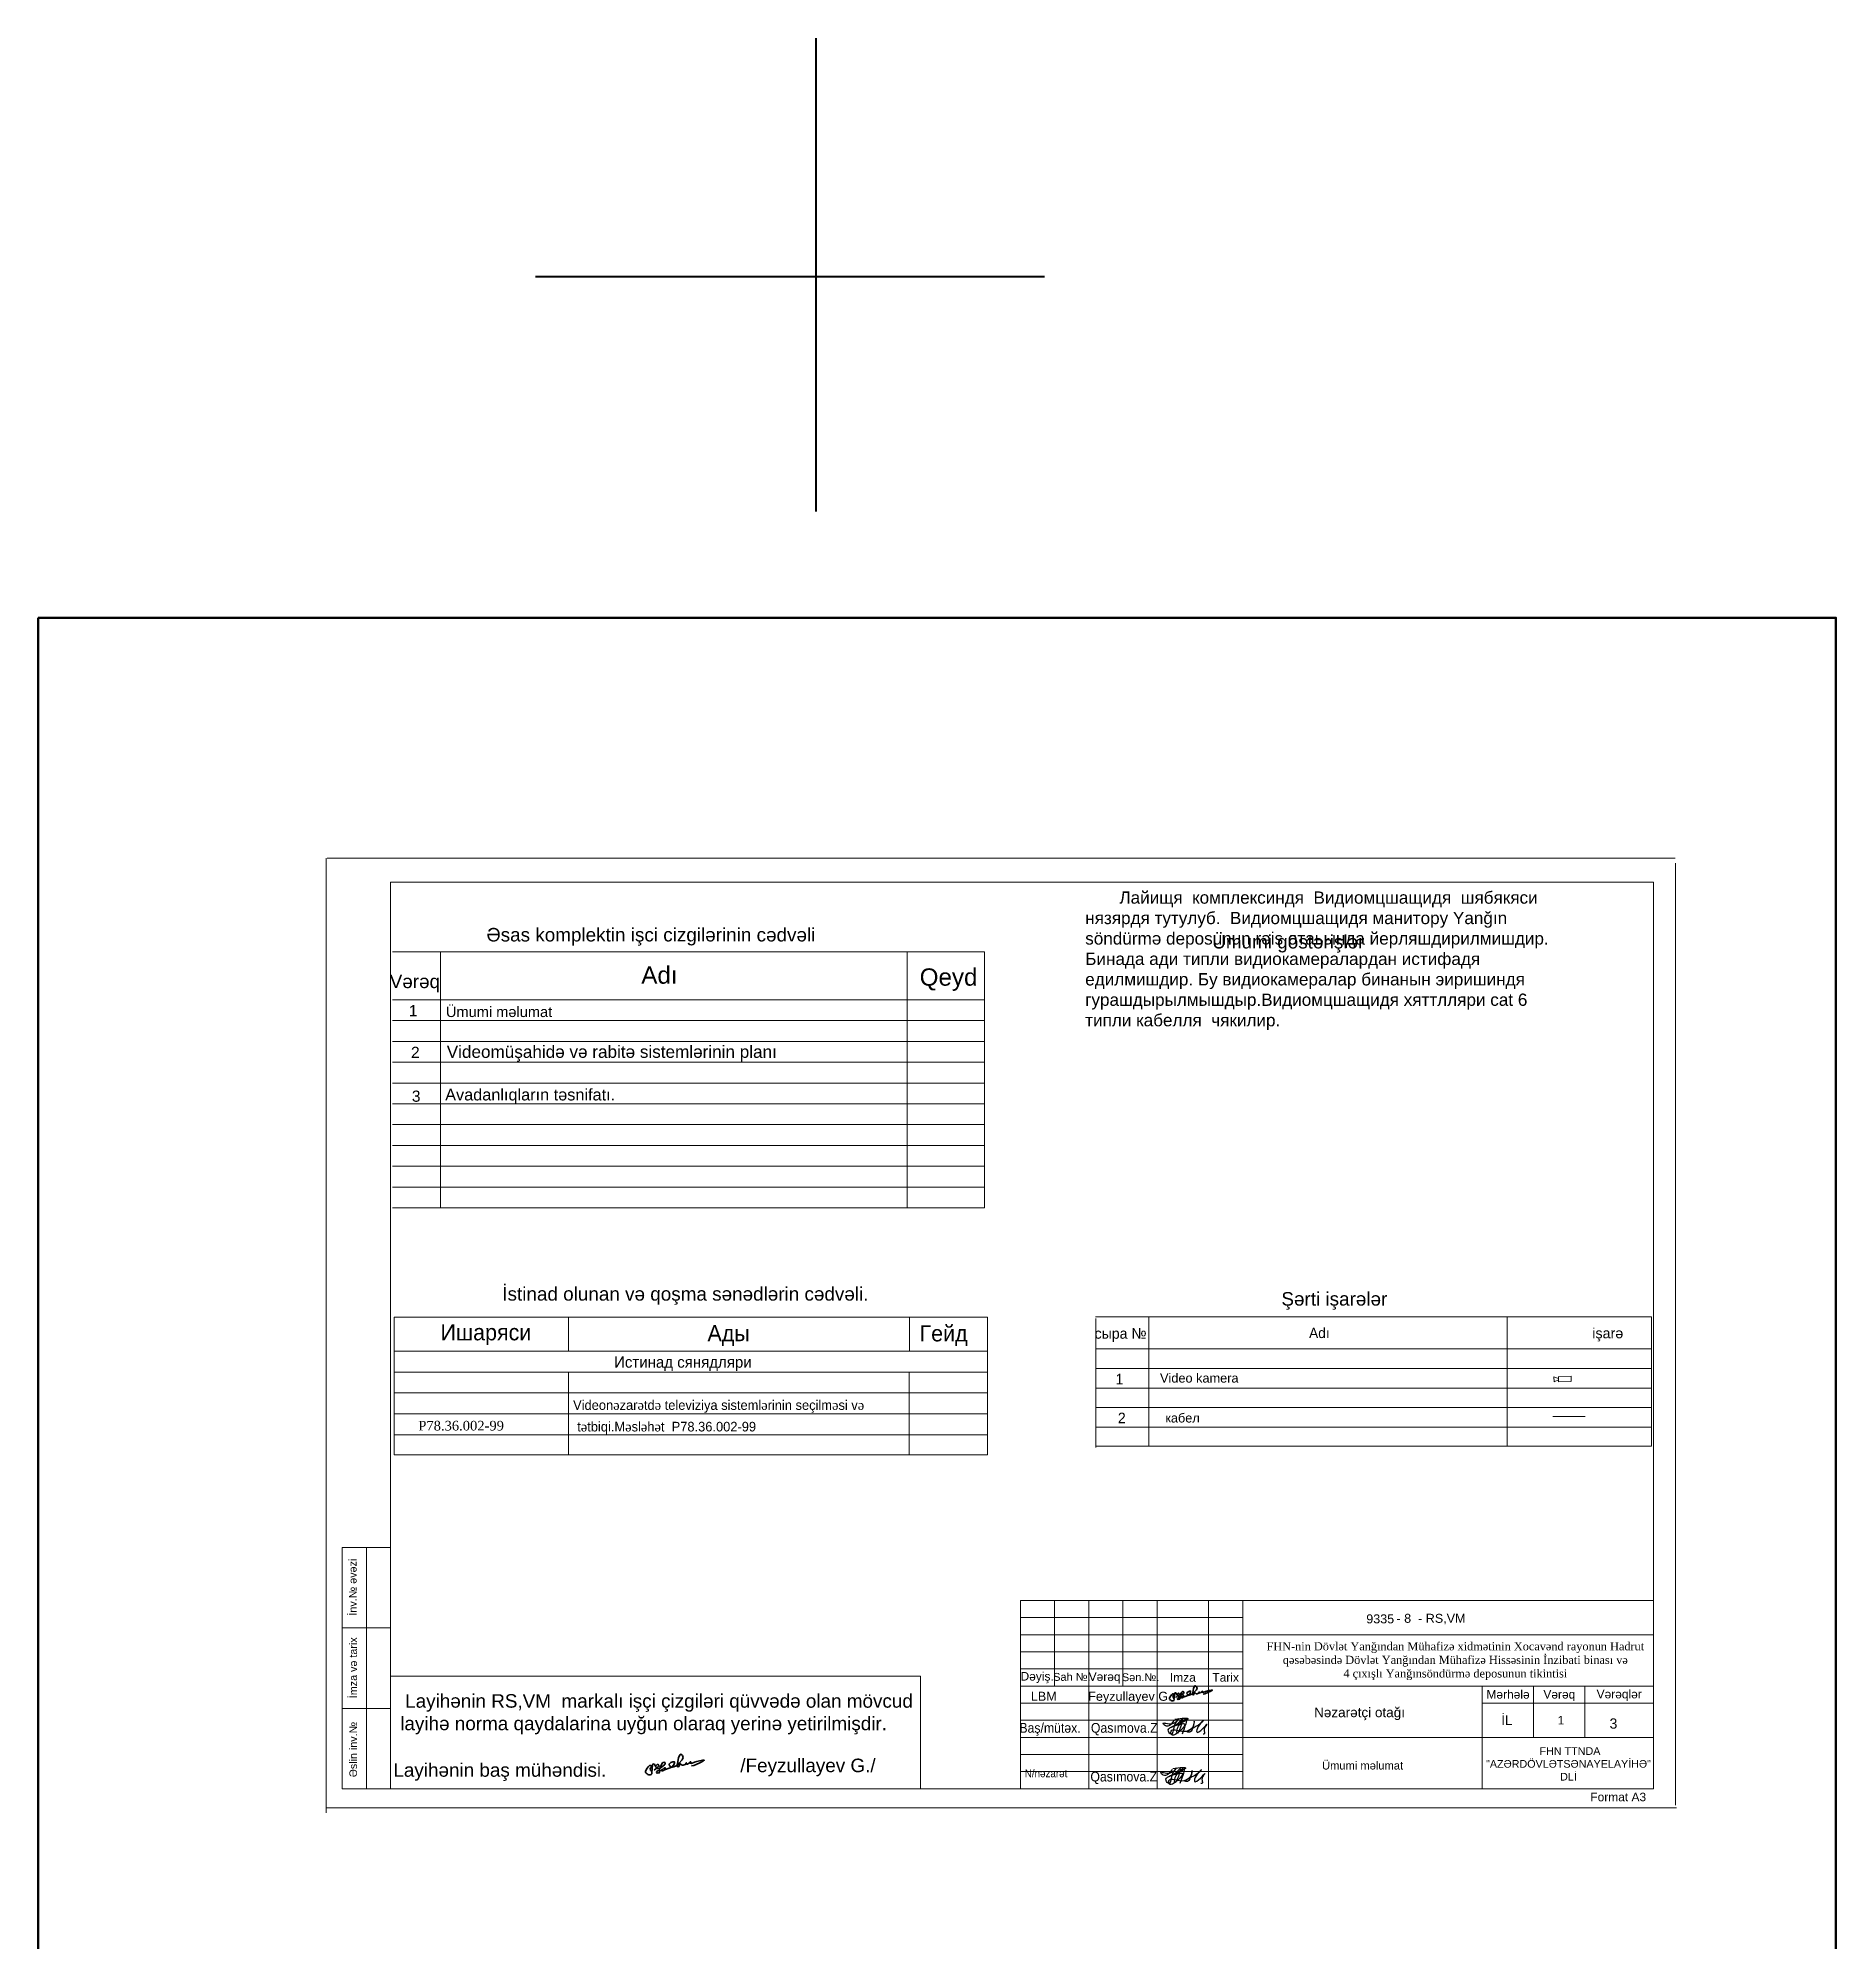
# Model space of a CAD drawing. Header units: millimetres. Extents: x 120281 to 1416367021, y -641565767 to 918373.
# Drawn here: x 990117 to 1007507, y 370968 to 389378 of the extents above; entities that cross this region are included whole.
import ezdxf

# ---------------------------------------------------------------- set-up
doc = ezdxf.new("R2010")
doc.units = ezdxf.units.MM
for name, color, linetype, lineweight in [('0_Ном._пера__21', 7, 'Continuous', 35), ('cədvəl xətti-15', 7, 'Continuous', 15), ('cədvəl xətti-35', 7, 'Continuous', 35), ('E-CCTV', 72, 'Continuous', 30), ('Künc ştampının yazısı', 7, 'Continuous', 13), ('Layer2', 7, 'Continuous', 13), ('TEKST', 7, 'Continuous', 0), ('Yazı', 7, 'Continuous', 15), ('аракясмя', 130, 'Continuous', 20), ('Йїейбїбйещ_Pen_No__255', 7, 'Continuous', 13), ('окна', 150, 'Continuous', 15), ('перегородка', 130, 'Continuous', 20), ('перегородка_Ном._пера__1', 7, 'Continuous', 15)]:
    doc.layers.add(name, color=color, linetype=linetype, lineweight=lineweight)
doc.layers.add('шлейфы', color=85, linetype='Continuous')
doc.styles.add('ARIAL', font='arial.ttf')
doc.styles.add('ARİAL', font='arial.ttf')
doc.styles.add('AZ  LAT', font='timlat.ttf')
doc.styles.add('eeee', font='az97l01.TTF')
doc.styles.get("Standard").update_dxf_attribs({"font": 'arial.ttf'})
doc.styles.add('style100', font='arial.ttf', dxfattribs={"height": 200})
doc.styles.add('style4', font='times.ttf', dxfattribs={"width": 0.8, "height": 1000})
doc.styles.add('Times New  Roman', font='times.ttf')
doc.styles.add('СГЕНЕРИР_СТИЛЬ_3', font='arialbd_0.ttf')

msp = doc.modelspace()

# ---------------------------------------------------------------- linework, layer by layer
at = {"color": 0, "lineweight": 15, "ltscale": 2}
for p, q in [((993545.89594, 380542.36089), (999270.51974, 380542.36089)), ((994010.05462, 380542.36089), (994010.05462, 378066.84789)), ((998523.70945, 380542.36089), (998523.70945, 378066.84789)), ((999270.51974, 380542.36089), (999270.51974, 378066.84789)), ((993545.89594, 380078.2022), (999270.51974, 380078.2022)), ((993545.89594, 379877.06677), (999270.51974, 379877.06677)), ((993545.89594, 379675.93134), (999270.51974, 379675.93134)), ((993545.89594, 379474.79591), (999270.51974, 379474.79591)), ((993545.89594, 379273.66048), (999270.51974, 379273.66048)), ((993545.89594, 379072.52505), (999270.51974, 379072.52505)), ((993545.89594, 378871.38962), (999270.51974, 378871.38962)), ((993545.89594, 378670.25419), (999270.51974, 378670.25419)), ((993545.89594, 378469.11876), (999270.51974, 378469.11876)), ((993545.89594, 378267.98332), (999270.51974, 378267.98332)), ((993545.89594, 378066.84789), (999270.51974, 378066.84789)), ((998652.88416, 373537.87419), (993525.34745, 373537.87419)), ((998652.88416, 372449.89054), (998652.88416, 373537.87419)), ((998652.88416, 373537.87419), (998652.88416, 373537.87419))]:
    msp.add_line(p, q, dxfattribs=at)
at = {"color": 0, "lineweight": 0, "ltscale": 2}
for p, q in [((993560.92557, 377010.37187), (993560.92557, 375677.60281)), ((999300.2234, 377010.37187), (999300.2234, 375677.60281)), ((1000347.24199, 376998.13487), (1000347.24199, 375748.96803)), ((1005723.58892, 377011.54795), (1005723.58892, 375762.3811))]:
    msp.add_line(p, q, dxfattribs=at)
at = {"lineweight": 0}
msp.add_line((1004770.35206, 376050.30733), (1005081.55665, 376050.30733), dxfattribs=at)
at = {"color": 5, "lineweight": 53}
msp.add_lwpolyline([(990116.51189, 383773.53803), (1007507.25494, 383773.53803), (1007507.25494, 347530.29091), (990116.51189, 347530.29091)], close=True, dxfattribs=at)
at = {"color": 5, "lineweight": 30}
for points, knots in [([(1001108.27874, 373112.9322), (1001080.48446, 373076.34913), (1001044.35885, 373028.80027), (1000972.80309, 373105.82923), (1001097.01133, 373046.85399), (1001179.9458, 373165.65515), (1001090.09963, 373062.16489), (1001094.92067, 372948.36323), (1001013.89699, 373041.47709), (1001133.24909, 373049.90508), (1001220.33329, 373183.2363), (1001132.56157, 372935.00485), (1001131.71704, 373060.19111), (1001261.45208, 373183.74576), (1001209.70916, 373048.83152), (1001182.77405, 372978.60103)], [0, 0, 0, 0, 102.820478127, 133.6409112162, 224.4887633931, 303.3468074133, 388.9958978883, 474.6329830159, 513.2418039797, 639.7581257573, 693.6939582357, 837.9897454195, 863.4037523913, 999.2582241593, 1146.7624025389, 1146.7624025389, 1146.7624025389, 1146.7624025389]), ([(1001113.72948, 373123.82382), (1001180.4349, 373131.27523), (1001333.98761, 373148.42802), (1000979.45071, 373005.99377), (1001253.55329, 373113.43844), (1001164.5856, 373000.39865), (1001073.95685, 372945.06583), (1001074.64284, 373042.43049), (1001202.96608, 372975.94975), (1001302.85306, 373033.92108), (1001299.81945, 373141.06387), (1001295.42598, 372990.01686), (1001196.37043, 373000.64006), (1001329.64757, 373047.23048), (1001428.37138, 373145.97806), (1001323.93881, 373055.09671), (1001321.3994, 372953.98176), (1001469.2966, 373129.38414), (1001394.10173, 373037.11898), (1001396.01302, 373007.75367), (1001405.71908, 372975.98197), (1001390.44254, 372978.03951), (1001386.2734, 372978.60103)], [0, 0, 0, 0, 123.5533014588, 284.4138432699, 399.8964316813, 482.489999344, 571.5852385232, 600.6297441196, 702.3794170199, 847.9794134878, 862.5016662077, 974.7864871995, 992.9560598853, 1112.8937096025, 1183.8214499962, 1298.2350816059, 1318.203275743, 1443.8988548621, 1496.8360273655, 1518.6194069561, 1547.6639132714, 1558.5657295209, 1558.5657295209, 1558.5657295209, 1558.5657295209]), ([(1001086.47512, 372635.512), (1001058.68084, 372598.92893), (1001022.55523, 372551.38007), (1000950.99947, 372628.40903), (1001075.20771, 372569.43379), (1001158.14218, 372688.23495), (1001068.29601, 372584.74469), (1001073.11705, 372470.94304), (1000992.09337, 372564.05689), (1001111.44547, 372572.48488), (1001198.52967, 372705.8161), (1001110.75796, 372457.58465), (1001109.91342, 372582.77091), (1001239.64846, 372706.32556), (1001187.90554, 372571.41132), (1001160.97043, 372501.18084)], [0, 0, 0, 0, 102.8204781269, 133.6409112163, 224.4887633933, 303.3468074136, 388.9958978887, 474.6329830162, 513.2418039802, 639.7581257578, 693.6939582362, 837.98974542, 863.4037523918, 999.2582241597, 1146.7624025393, 1146.7624025393, 1146.7624025393, 1146.7624025393]), ([(1001091.92586, 372646.40362), (1001158.63128, 372653.85503), (1001312.18399, 372671.00782), (1000957.64709, 372528.57358), (1001231.74967, 372636.01825), (1001142.78198, 372522.97845), (1001052.15323, 372467.64563), (1001052.83922, 372565.01029), (1001181.16246, 372498.52955), (1001281.04944, 372556.50088), (1001278.01583, 372663.64367), (1001273.62236, 372512.59666), (1001174.56681, 372523.21986), (1001307.84395, 372569.81028), (1001406.56776, 372668.55786), (1001302.13519, 372577.67651), (1001299.59578, 372476.56156), (1001447.49298, 372651.96394), (1001372.29811, 372559.69879), (1001374.2094, 372530.33347), (1001383.91546, 372498.56177), (1001368.63893, 372500.61931), (1001364.46978, 372501.18084)], [0, 0, 0, 0, 123.5533014591, 284.4138432702, 399.8964316814, 482.4899993441, 571.5852385233, 600.6297441199, 702.3794170204, 847.979413488, 862.5016662079, 974.7864871997, 992.9560598856, 1112.8937096028, 1183.8214499967, 1298.2350816063, 1318.2032757435, 1443.8988548628, 1496.8360273663, 1518.6194069569, 1547.6639132722, 1558.5657295216, 1558.5657295216, 1558.5657295216, 1558.5657295216])]:
    msp.add_open_spline(points, degree=3, knots=knots, dxfattribs=at)
at = {"layer": '0_Ном._пера__21', "color": 5, "linetype": 'Continuous', "flags": 128}
for points in [[(1001094.43188, 373343.05265, -0.3006337272), (1001101.68469, 373354.44259, 0.2802498133), (1001101.34762, 373363.82558, 0.2687793642), (1001090.16943, 373365.85668, 0.1221920669), (1001059.95328, 373324.88775), (1001060.60332, 373317.74177, 0.0999903221), (1001084.36478, 373300.92389, 0.2003981025), (1001101.71919, 373302.31295, 0.312913754), (1001102.24601, 373326.55235, -0.2937938278)], [(996038.25886, 372642.13988, -0.3006337272), (996048.19317, 372657.74089, 0.2802498133), (996047.73148, 372670.59294, 0.2687793642), (996032.42051, 372673.37497, 0.1221920669), (995991.03289, 372617.25908), (995991.92327, 372607.4711, 0.0999903221), (996024.46978, 372584.43533, 0.2003981025), (996048.24043, 372586.33796, 0.312913754), (996048.96202, 372619.53911, -0.2937938278)]]:
    msp.add_lwpolyline(points, format="xyb", close=True, dxfattribs=at)
for points in [[(1001103.47901, 373324.43407, 0.2027102337), (1001108.98411, 373342.52037, -0.0832167747), (1001111.40255, 373372.91415, -0.5409747277), (1001124.09336, 373375.09723), (1001128.31527, 373364.76693)], [(1001130.46274, 373362.0634), (1001140.21957, 373370.56395, -1.0345011644), (1001152.97271, 373360.32443), (1001122.67038, 373333.09167)], [(1001128.31527, 373364.76693), (1001143.91745, 373345.12481), (1001157.02388, 373342.1022), (1001195.24945, 373370.89757, 1.2496403785), (1001180.63337, 373384.59711, 0.0792582279), (1001159.71237, 373340.5909), (1001159.71237, 373321.78353), (1001157.696, 373314.73078), (1001142.0691, 373312.04401), (1001138.2044, 373319.93638), (1001144.42154, 373327.99668), (1001169.45817, 373330.17968), (1001175.1358, 373331.63734), (1001180.54127, 373340.06972), (1001178.59138, 373341.31967), (1001174.84904, 373335.48173), (1001177.90445, 373327.94817), (1001182.5848, 373327.94817), (1001198.35889, 373339.27867), (1001200.3619, 373347.28556), (1001197.4101, 373351.39436), (1001191.97753, 373347.49154), (1001190.76852, 373340.54291), (1001193.96364, 373336.12157), (1001203.10287, 373338.33224), (1001246.47402, 373355.48337), (1001260.63584, 373371.48941), (1001265.52504, 373385.30514), (1001264.47829, 373393.59643), (1001253.43275, 373393.59643), (1001240.403, 373387.44929), (1001227.62153, 373376.87638), (1001230.37165, 373364.61447), (1001240.1029, 373358.06068), (1001251.92783, 373355.03646), (1001261.40062, 373357.74122), (1001277.48607, 373364.87464), (1001297.10828, 373380.76516), (1001320.6211, 373406.12236), (1001326.87991, 373423.02717), (1001323.15845, 373436.21292), (1001309.96421, 373445.51056), (1001302.52129, 373441.45341), (1001293.04851, 373420.49145), (1001287.12802, 373381.44135), (1001284.59446, 373364.73066), (1001288.14296, 373358.28177), (1001293.38682, 373358.28177), (1001300.49141, 373369.43894), (1001306.69794, 373379.18579), (1001311.99409, 373372.65085), (1001318.59121, 373368.2556), (1001327.55654, 373368.2556), (1001340.18712, 373374.73003), (1001349.2989, 373381.29477), (1001348.0275, 373385.74184), (1001345.37872, 373382.14183), (1001349.93461, 373376.63593), (1001357.88094, 373375.36533), (1001364.8737, 373379.60064), (1001379.91876, 373388.4948), (1001379.91876, 373392.41246), (1001376.10451, 373392.41246), (1001369.95936, 373386.05949), (1001386.48772, 373381.50653), (1001407.97019, 373389.18108), (1001422.51416, 373393.82594), (1001441.01131, 373398.39413), (1001463.88716, 373404.04372), (1001475.56057, 373404.04372), (1001469.07593, 373399.56273), (1001459.57996, 373393.00087), (1001438.9915, 373384.05215), (1001401.25641, 373367.13476), (1001386.80587, 373363.22714)], [(1001184.86281, 373361.75776), (1001182.76587, 373359.25625, -0.4342938136), (1001180.30278, 373359.25625, -0.1602621191), (1001180.44117, 373361.70247), (1001181.23783, 373362.89602), (1001182.65494, 373363.13365), (1001183.90485, 373362.96376)], [(996050.65089, 372616.63767, 0.2027102337), (996058.19132, 372641.4108, -0.0832167747), (996061.50391, 372683.04172, -0.5409747277), (996078.88674, 372686.03192), (996084.66956, 372671.88233)], [(996087.611, 372668.17925), (996100.97511, 372679.82261, -1.0345011644), (996118.44332, 372665.79736), (996076.93766, 372628.49615)], [(996084.66956, 372671.88233), (996106.04015, 372644.97816), (996123.99228, 372640.83803), (996176.35054, 372680.27958, 1.2496403785), (996156.33063, 372699.04409, 0.0792582279), (996127.67476, 372638.76797), (996127.67476, 372613.00718), (996124.91289, 372603.34689), (996103.50844, 372599.66677), (996098.21489, 372610.4771), (996106.73063, 372621.51744), (996141.02376, 372624.50753), (996148.80051, 372626.50412), (996156.20449, 372638.0541), (996153.53368, 372639.76619), (996148.40772, 372631.76984), (996152.59278, 372621.45099), (996159.00353, 372621.45099), (996180.60961, 372636.97058), (996183.35317, 372647.93778), (996179.31002, 372653.56567), (996171.86894, 372648.2199), (996170.21294, 372638.70225), (996174.58935, 372632.64624), (996187.10752, 372635.67425), (996246.51378, 372659.16647), (996265.91149, 372681.09023), (996272.60831, 372700.01389), (996271.17457, 372711.37063), (996256.04529, 372711.37063), (996238.19819, 372702.95078), (996220.69118, 372688.46887), (996224.45807, 372671.67349), (996237.78713, 372662.69666), (996253.98397, 372658.55432), (996266.95901, 372662.25909), (996288.99155, 372672.02986), (996315.86846, 372693.79539), (996348.0744, 372728.52762), (996356.6472, 372751.68244), (996351.54985, 372769.7432), (996333.47746, 372782.47836), (996323.28276, 372776.92121), (996310.30771, 372748.20923), (996302.1983, 372694.72159), (996298.72805, 372671.83265), (996303.58849, 372662.99948), (996310.77111, 372662.99948), (996320.50238, 372678.28166), (996329.00358, 372691.6321), (996336.25783, 372682.68108), (996345.29403, 372676.66083), (996357.57399, 372676.66083), (996374.87433, 372685.52897), (996387.35491, 372694.52081), (996385.61344, 372700.61205), (996381.98537, 372695.68105), (996388.22565, 372688.13951), (996399.10988, 372686.39915), (996408.688, 372692.20034), (996429.29549, 372704.38283), (996429.29549, 372709.74892), (996424.07105, 372709.74892), (996415.65392, 372701.04714), (996438.29312, 372694.81087), (996467.71805, 372705.32284), (996487.6392, 372711.68499), (996512.97508, 372717.94212), (996544.30855, 372725.68047), (996560.29783, 372725.68047), (996551.41571, 372719.54278), (996538.4089, 372710.55487), (996510.2085, 372698.29764), (996458.52207, 372675.12559), (996438.7289, 372669.77325)], [(996162.12377, 372667.76061), (996159.25155, 372664.33424, -0.4342938136), (996155.87781, 372664.33424, -0.1602621191), (996156.06738, 372667.68488), (996157.15856, 372669.31971), (996159.09961, 372669.64519), (996160.81164, 372669.4125)]]:
    msp.add_lwpolyline(points, format="xyb", dxfattribs=at)
at = {"layer": 'cədvəl xətti-15', "lineweight": 15}
for p, q in [((999617.98499, 374104.99006), (1001769.61072, 374104.99006)), ((999617.98499, 373939.48012), (1001769.61072, 373939.48012)), ((999617.98499, 373773.97019), (1001769.61072, 373773.97019)), ((999617.98499, 373277.44038), (1001769.61072, 373277.44038)), ((999617.98499, 373111.93045), (1001769.61072, 373111.93045)), ((999617.98499, 372946.42051), (1001769.61072, 372946.42051)), ((999617.98499, 372780.91058), (1001769.61072, 372780.91058)), ((999617.98499, 372615.40064), (1001769.61072, 372615.40064))]:
    msp.add_line(p, q, dxfattribs=at)
at = {"layer": 'cədvəl xətti-35', "lineweight": 15}
for p, q in [((999949.00143, 374270.49999), (999949.00143, 373442.95032)), ((1000280.0213, 374270.49999), (1000280.0213, 372449.89071)), ((1000611.04117, 374270.49999), (1000611.04117, 373442.95032)), ((1000942.06104, 374270.49999), (1000942.06104, 372449.89071)), ((1001438.59085, 374270.49999), (1001438.59085, 372449.89071)), ((1001769.61072, 372449.89071), (1001769.61072, 374270.49999)), ((1001769.61072, 374270.49999), (1001769.61072, 372449.89071)), ((999617.98499, 373608.46025), (1001769.61072, 373608.46025)), ((999617.98499, 373442.95032), (1001769.61072, 373442.95032)), ((1004086.7498, 372449.89071), (1004086.7498, 373442.95032)), ((1004583.27932, 372946.41944), (1004583.27943, 373442.95032)), ((1005079.80924, 372946.41944), (1005079.80935, 373442.95032))]:
    msp.add_line(p, q, dxfattribs=at)
for points in [[(999617.98499, 374270.49999), (1005741.84915, 374270.49999), (1005741.84915, 372449.89071), (999617.98499, 372449.89071)], [(1005741.84915, 373939.48012), (1001769.61072, 373939.48012), (1001769.61072, 373442.95032), (1005741.84915, 373442.95032)], [(1005741.84915, 373277.44038), (1004086.7498, 373277.44038), (1004086.7498, 373442.95032), (1005741.84915, 373442.95032)]]:
    msp.add_lwpolyline(points, close=True, dxfattribs=at)
msp.add_lwpolyline([(1001769.61072, 372946.42051), (1005741.84934, 372946.419)], dxfattribs=at)
at = {"layer": 'E-CCTV', "color": 0, "lineweight": 0}
for p, q in [((1004781.28739, 376383.23349), (1004779.54762, 376432.76918)), ((1004779.54762, 376432.76918), (1004822.28127, 376416.31441)), ((1004781.28739, 376383.23349), (1004822.76134, 376402.64576)), ((1004945.49066, 376438.59736), (1004821.65142, 376434.24793)), ((1004823.15485, 376433.9667), (1004824.89462, 376384.431)), ((1004823.39119, 376384.71224), (1004947.23043, 376389.06167)), ((1004947.14393, 376389.66916), (1004945.4263, 376438.68357))]:
    msp.add_line(p, q, dxfattribs=at)
at = {"layer": 'Layer2', "color": 1, "lineweight": 40}
for p, q in [((997638.92011, 389377.96198), (997638.92011, 384799.88954)), ((994927.54831, 387073.36165), (999851.62293, 387073.36165))]:
    msp.add_line(p, q, dxfattribs=at)
at = {"layer": 'аракясмя', "color": 0, "lineweight": 15}
for p, q in [((992911.8049, 381447.15015), (1005950.96819, 381447.15015)), ((1005955.83444, 381400.57654), (1005955.83444, 372289.2489)), ((993525.34745, 372449.89054), (993525.34745, 381215.93026)), ((993525.34745, 381215.93026), (1005741.84961, 381215.93026)), ((1005741.84961, 381215.93026), (1005741.84961, 372449.89054)), ((1005741.84915, 372449.89071), (993525.34699, 372449.89071)), ((1005966.36064, 372264.5851), (992900.0321, 372264.5851))]:
    msp.add_line(p, q, dxfattribs=at)
at = {"layer": 'окна', "color": 0, "lineweight": 15}
msp.add_line((992903.6425, 372216.75119), (992903.6425, 381449.06962), dxfattribs=at)
at = {"layer": 'окна', "color": 0, "lineweight": 0, "ltscale": 2}
for p, q in [((993560.92557, 377010.37187), (999300.2234, 377010.37187)), ((995246.03212, 377010.37187), (995246.03212, 376679.99038)), ((998546.30861, 377010.37187), (998546.30861, 376679.99038)), ((1000344.30697, 377011.54795), (1005723.58892, 377011.54795)), ((1000862.20816, 377011.54795), (1000862.20816, 376701.8907)), ((1004328.6169, 377011.54795), (1004328.6169, 376701.8907)), ((993560.92557, 376679.99038), (999300.2234, 376679.99038)), ((1000344.30697, 376701.8907), (1005723.58892, 376701.8907)), ((1000862.20816, 376737.40342), (1000862.20816, 375762.3811)), ((1004328.6169, 376737.40342), (1004328.6169, 375762.3811)), ((993560.92557, 376478.33938), (999300.2234, 376478.33938)), ((995246.03212, 376478.33938), (995246.03212, 375677.60281)), ((998543.93137, 376478.33938), (998543.93137, 375677.60281)), ((1000344.30697, 376512.8889), (1005723.58892, 376512.8889)), ((1000344.30697, 376323.8871), (1005723.58892, 376323.8871)), ((993560.92557, 376276.68837), (999300.2234, 376276.68837)), ((1000344.30697, 376134.88531), (1005723.58892, 376134.88531)), ((993560.92557, 376075.03737), (999300.2234, 376075.03737)), ((1000344.30697, 375945.88351), (1005723.58892, 375945.88351)), ((993560.92557, 375873.38637), (999300.2234, 375873.38637)), ((1000344.30697, 375762.3811), (1005723.58892, 375762.3811)), ((993560.92557, 375677.60281), (999300.2234, 375677.60281))]:
    msp.add_line(p, q, dxfattribs=at)
at = {"layer": 'окна', "color": 0, "lineweight": 15, "ltscale": 2}
for p, q in [((993059.06874, 372449.89054), (993059.06874, 374781.28408)), ((993059.06874, 374781.28408), (993525.34745, 374781.28408)), ((993292.20809, 374781.28408), (993292.20809, 372449.89054)), ((993059.06874, 374004.1529), (993525.34745, 374004.1529)), ((998652.88416, 373537.87419), (998652.88416, 372449.89054)), ((993059.06874, 373227.02172), (993525.34745, 373227.02172)), ((993525.34745, 372449.89054), (993059.06874, 372449.89054))]:
    msp.add_line(p, q, dxfattribs=at)

# ---------------------------------------------------------------- texts
at = {"color": 0, "lineweight": 15, "ltscale": 2, "style": 'ARİAL'}
for s, height, p in [('                        Adı', 167.2901613, (994393.56837, 380234.11284)), ('Qeyd', 167.290161, (998644.50296, 380214.84435)), ('Vərəq', 130.486326, (993518.22316, 380191.30941)), (' 1', 108.303694, (993661.4889, 379919.04977)), ('Ümumi məlumat', 101.1144861, (994061.66284, 379911.70353)), ('2', 108.30369, (993723.58787, 379515.70923)), ('3', 108.30369, (993731.86958, 379092.09548)), ('Ümumi məlumat', 77.1335911, (1002536.28118, 372635.64561))]:
    msp.add_text(s, height=height, dxfattribs=at).set_placement(p)
at = {"color": 0, "lineweight": 15, "style": 'ARİAL'}
msp.add_text('Avadanlıqların təsnifatı.', height=112.6244402, dxfattribs=at).set_placement((994054.58306, 379105.2405))
at = {"color": 0, "lineweight": 0, "style": 'eeee'}
msp.add_text('Истинад сянядляри', height=108.5813102, dxfattribs=at).set_placement((995688.34338, 376520.95657))
at = {"color": 0, "lineweight": 53, "style": 'ARIAL'}
msp.add_text('Nəzarətçi otağı', height=93.6084751, dxfattribs=at).set_placement((1002459.32133, 373141.45502))
at = {"color": 7, "lineweight": 15, "attachment_point": 5, "style": 'ARİAL'}
for s, insert, char_height, width in [('{\\H0.87521x;Ə\\fArial|b0|i0|c238|p34;sa\\fArial|b0|i0|c204|p34;s komplektin \\fArial|b0|i0|c238|p34;işci cizgilərinin cədvəli} ', (996044.62059, 380687.68455), 149.33352321, 5886.4019316), ('\\pxt8;{\\fArial|b0|i0|c238|p34;Ümumi} göstərişlər', (1002209.68311, 380619.97944), 130.6982139, 9604.081729), ('Şərti işarələr', (1002655.50558, 377166.43824), 130.6982139, 4452.1384675)]:
    msp.add_mtext(s, dxfattribs=dict(at, insert=insert, char_height=char_height, width=width))
at = {"color": 7, "insert": (993776.3086, 379558.02375), "char_height": 456.4616339, "width": 24309.4827275, "attachment_point": 5, "style": 'ARIAL'}
msp.add_mtext('\\A1;                   {\\H0.25963x;        \\fArial|b0|i0|c238|p34; Videomüşahidə və rabitə sistemlərinin planı\\fArial|b0|i0|c204|p34; }', dxfattribs=at)
at = {"color": 7, "lineweight": 0, "attachment_point": 5}
for s, insert, char_height, width, style in [('{\\fAz Tms 97 Lat|b0|i0|c204|p18;сыра №}', (1000587.78601, 376836.83357), 102.2537336, 4090.1493421, 'AZ  LAT'), ('{\\fArial|b0|i0|c238|p34; işarə}', (1005280.84194, 376839.61727), 98.9594027, 3424.6036593, 'ARİAL'), ('{\\fAz Tms 97 Lat|b0|i0|c204|p18;1}', (1000576.81857, 376410.73012), 102.2537336, 4090.1493421, 'AZ  LAT'), ('{\\fAz Tms 97 Lat|b0|i0|c204|p18;2}', (1000599.37979, 376034.94801), 102.2537336, 4090.1493421, 'AZ  LAT')]:
    msp.add_mtext(s, dxfattribs=dict(at, insert=insert, char_height=char_height, width=width, style=style))
at = {"lineweight": 0, "char_height": 93.06969447, "width": 3272.9509221, "attachment_point": 1, "style": 'eeee'}
for s, insert in [('Videon{\\fTimes New Roman|b0|i0|c238|p18;ə}zar{\\fTimes New Roman|b0|i0|c238|p18;ə}td{\\fTimes New Roman|b0|i0|c238|p18;ə\\fAz Tms 97 Lat|b0|i0|c238|p18; }televiziya{\\fAz Tms 97 Lat|b0|i0|c238|p18; }sisteml{\\fTimes New Roman|b0|i0|c238|p18;ə}rinin{\\fAz Tms 97 Lat|b0|i0|c238|p18; }seçilm{\\fTimes New Roman|b0|i0|c238|p18;ə}si{\\fAz Tms 97 Lat|b0|i0|c238|p18; }v{\\fTimes New Roman|b0|i0|c238|p18;ə\\fAz Tms 97 Lat|b0|i0|c238|p18; }', (995291.84658, 376206.07725)), ('t{\\fTimes New Roman|b0|i0|c238|p18;ə}tbiqi.M{\\fTimes New Roman|b0|i0|c238|p18;ə}sl{\\fTimes New Roman|b0|i0|c238|p18;ə}h{\\fTimes New Roman|b0|i0|c238|p18;ə}t{\\fAz Tms 97 Lat|b0|i0|c238|p18;  }P78.36.002-99', (995331.5905, 375997.62699))]:
    msp.add_mtext(s, dxfattribs=dict(at, insert=insert))
at = {"lineweight": 0, "insert": (993794.93838, 376007.03596), "char_height": 93.0696945, "width": 1450.4789813, "attachment_point": 1}
msp.add_mtext('{\\fTimes New Roman|b0|i0|c238|p18;P78.36.002-99}', dxfattribs=at)
at = {"color": 0, "insert": (1001937.58424, 373866.58184), "char_height": 78.67843314, "width": 3775.9295561, "attachment_point": 1}
msp.add_mtext('\\pxqc;{\\fTimes New Roman|b0|i0|c0|p18;FHN\\fTimes New Roman|b0|i0|c238|p18;-nin Dövlət Yanğından Mühafizə xidmətinin \\fTimes New Roman|b0|i0|c0|p18;Xo\\fTimes New Roman|b0|i0|c238|p18;cavənd rayonun Hadrut qəsəbəsində Dövlət Yanğından Mühafizə Hissəsinin İnzibati binası və \\P4 çıxışlı \\fTimes New Roman|b0|i0|c0|p18;Y\\fTimes New Roman|b0|i0|c238|p18;anğın\\fTimes New Roman|b0|i0|c0|p18;s\\fTimes New Roman|b0|i0|c238|p18;öndürmə deposunun tikintisi}', dxfattribs=at)
at = {"lineweight": 15, "char_height": 82.754967, "attachment_point": 5, "style": 'ARİAL'}
for s, insert in [('Imza', (1001190.32594, 373525.70528)), ('Tarix', (1001604.10078, 373525.70528))]:
    msp.add_mtext(s, dxfattribs=dict(at, insert=insert))
at = {"color": 0, "lineweight": 15, "ltscale": 2, "attachment_point": 1, "style": 'ARİAL'}
for s, insert, char_height, width in [(' \\P {\\H1.06489x;Layihənin \\fArial|b0|i0|c238|p34;R\\fArial|b0|i0|c204|p34;S\\fArial|b0|i0|c238|p34;,VM\\fArial|b0|i0|c204|p34;  markalı işçi çizgiləri qüvvədə olan mövcud layihə norma qaydalarina uyğun olaraq yerinə yetirilmişdir. }', (993619.84178, 373568.69552), 122.73368271, 5019.638171), (' \\P Layihənin baş mühəndisi.', (993502.48664, 372914.17089), 130.6982139, 7231.2854684)]:
    msp.add_mtext(s, dxfattribs=dict(at, insert=insert, char_height=char_height, width=width))
at = {"layer": 'E-CCTV', "color": 0, "lineweight": 0, "style": 'style100', "text_generation_flag": 4}
for rotation, p in [(2.011490748, (1004821.64444, 376416.42286)), (332.011490689, (1004821.78658, 376416.72837)), (32.011490723, (1004821.6741, 376416.08722)), (302.01149071, (1004822.06243, 376416.92187)), (62.011490713, (1004821.86761, 376415.81137)), (92.011490703, (1004822.08675, 376416.36298)), (2.011490748, (1004822.12451, 376402.75422)), (272.011490703, (1004822.48444, 376416.25778)), (332.011490689, (1004822.26665, 376403.05972)), (242.011490713, (1004822.70358, 376416.80939)), (32.011490723, (1004822.15416, 376402.41857)), (122.01149071, (1004822.50875, 376415.69889)), (212.011490723, (1004822.89709, 376416.53354)), (152.011490689, (1004822.7846, 376415.89239)), (302.01149071, (1004822.54249, 376403.25323)), (62.011490713, (1004822.34767, 376402.14272)), (182.011490748, (1004822.92674, 376416.1979)), (92.011490703, (1004822.56681, 376402.69434)), (272.011490703, (1004822.9645, 376402.58913)), (242.011490713, (1004823.18364, 376403.14074)), (122.01149071, (1004822.98882, 376402.03024)), (212.011490723, (1004823.37715, 376402.8649)), (152.011490689, (1004823.26467, 376402.22375)), (182.011490748, (1004823.40681, 376402.52925)), (2.011490748, (1004944.98695, 376441.08937)), (332.011490689, (1004945.12909, 376441.39488)), (32.011490723, (1004945.01661, 376440.75373)), (302.01149071, (1004945.40494, 376441.58838)), (62.011490713, (1004945.21012, 376440.47788)), (92.011490703, (1004945.42926, 376441.02949)), (272.011490703, (1004945.82695, 376440.92429)), (242.011490713, (1004946.04609, 376441.4759)), (122.01149071, (1004945.85126, 376440.3654)), (212.011490723, (1004946.2396, 376441.20005)), (152.011490689, (1004946.12711, 376440.5589)), (182.011490748, (1004946.26925, 376440.86441)), (2.011490748, (1004947.81239, 376451.12679)), (332.011490689, (1004947.95453, 376451.4323)), (32.011490723, (1004947.84205, 376450.79115)), (302.01149071, (1004948.23038, 376451.6258)), (62.011490713, (1004948.03555, 376450.5153)), (92.011490703, (1004948.25469, 376451.06691)), (272.011490703, (1004948.65238, 376450.96171)), (242.011490713, (1004948.87153, 376451.51332)), (122.01149071, (1004948.6767, 376450.40282)), (212.011490723, (1004949.06503, 376451.23747)), (152.011490689, (1004948.95255, 376450.59632)), (182.011490748, (1004949.09469, 376450.90183))]:
    msp.add_text('2K', height=0.330442, rotation=rotation, dxfattribs=at).set_placement(p)
at = {"layer": 'Künc ştampının yazısı', "lineweight": 15, "attachment_point": 5, "style": 'ARİAL'}
for s, insert, char_height in [('Dəyiş.', (999780.66491, 373524.14055), 82.754967), ('Sah №.', (1000116.38422, 373530.84172), 76.13457), ('Vərəq', (1000433.32529, 373520.26598), 82.754967), ('Sən.№.', (1000781.14138, 373527.57177), 76.13457), ('Mərhələ', (1004335.55505, 373361.55488), 82.754967), ('Vərəq', (1004831.64388, 373350.43657), 82.754967), ('Vərəqlər', (1005410.70587, 373352.46556), 82.754967), ('İL ', (1004324.44499, 373112.69472), 92.685564), ('1', (1004847.57149, 373112.7222), 82.75497), ('Format A3', (1005401.45038, 372369.40836), 82.754967)]:
    msp.add_mtext(s, dxfattribs=dict(at, insert=insert, char_height=char_height))
at = {"layer": 'Künc ştampının yazısı', "color": 7, "lineweight": 15, "attachment_point": 5, "style": 'Times New  Roman'}
for s, insert, char_height in [('{\\fArial|b0|i0|c238|p34;\\W0.9;Baş/mütəx.\\fArial|b0|i0|c0|p34;   \\fArial|b0|i0|c238|p34;Q\\fArial|b0|i0|c0|p34;as\\fArial|b0|i0|c238|p34;ımova.Z}', (1000277.39474, 373023.83381), 94.26020237), ('{\\fArial|b0|i0|c238|p34;\\C256; FHN TTNDA\\P"AZ\\fArial|b0|i0|c0|p34;Ə\\fArial|b0|i0|c238|p34;RDÖVL\\fArial|b0|i0|c0|p34;Ə\\fArial|b0|i0|c238|p34;TS\\fArial|b0|i0|c0|p34;Ə\\fArial|b0|i0|c238|p34;NAYE\\fArial|b0|i0|c204|p34;L\\fArial|b0|i0|c238|p34;AYİH\\fArial|b0|i0|c0|p34;Ə\\fArial|b0|i0|c238|p34;" \\fArial|b0|i0|c204|p34;\\P\\fArial|b0|i0|c238|p34;DLİ}', (1004920.01949, 372690.20454), 74.43284897), ('{\\fArial|b0|i0|c238|p34;\\W0.9;   \\fArial|b0|i0|c204|p34;\\H0.38172x;N/n\\fArial|b0|i0|c238|p34;əzarət\\H2.6197x; \\fArial|b0|i0|c204|p34;  \\fArial|b0|i0|c238|p34;   }', (999762.63395, 372598.28536), 198.08637451), ('{\\fArial|b0|i0|c238|p34;\\W0.9;  \\fArial|b0|i0|c204|p34; \\fArial|b0|i0|c238|p34;\\H0.72059x;Q\\fArial|b0|i0|c0|p34;as\\fArial|b0|i0|c238|p34;ımova.Z}', (1000549.8689, 372554.19293), 130.81009706)]:
    msp.add_mtext(s, dxfattribs=dict(at, insert=insert, char_height=char_height))
at = {"layer": 'Künc ştampının yazısı', "insert": (996575.23548, 372570.51548), "char_height": 76.8289237, "attachment_point": 7, "style": 'ARIAL'}
msp.add_mtext('{\\fArial|b0|i0|c238|p34; \\H1.70116x;      /Feyzullayev G./}', dxfattribs=at)
at = {"layer": 'TEKST', "color": 7, "insert": (1003367.33778, 373029.64278), "char_height": 98.5259257, "width": 3975.5354424, "attachment_point": 7, "style": 'style4'}
msp.add_mtext('\\pxsm1,qc;{\\fArial|b0|i0|c238|p34;\\W1;3}', dxfattribs=at)
at = {"layer": 'Yazı', "color": 0, "lineweight": 15, "style": 'ARIAL'}
for s, p in [('İnv.№ əvəzi', (993197.61083, 374123.96523)), ('İmza və tarix', (993201.80413, 373325.13998)), ('Əslin inv.№', (993201.96104, 372560.65792))]:
    msp.add_text(s, height=74.3453252, rotation=90, dxfattribs=at).set_placement(p)
at = {"layer": 'Yazı', "color": 0, "lineweight": 25, "style": 'ARIAL'}
msp.add_text('LBM         Feyzullayev G.', height=87.2764575, dxfattribs=at).set_placement((999719.29043, 373300.14938))
at = {"layer": 'Йїейбїбйещ_Pen_No__255', "color": 7, "linetype": 'Continuous', "lineweight": 15, "insert": (996378.15212, 377129.21637), "char_height": 158.4932944, "width": 4955.3045941, "attachment_point": 8, "line_spacing_factor": 1.031546, "style": 'ARİAL'}
msp.add_mtext('\\P{\\H0.82463x;İstinad olunan və qoşma sənədlərin cədvəli.}', dxfattribs=at)
at = {"layer": 'окна', "color": 0, "lineweight": 0, "ltscale": 2, "style": 'eeee'}
for s, p in [('Ишаряси', (994009.52905, 376785.67244)), ('Ады', (996591.88331, 376777.29285)), ('     Гейд', (998355.16133, 376775.2692))]:
    msp.add_text(s, height=155.116157, dxfattribs=at).set_placement(p)
at = {"layer": 'окна', "color": 0, "lineweight": 0, "ltscale": 2, "insert": (1000245.45213, 383573.92537), "char_height": 367.08151178, "width": 4791.2357963, "attachment_point": 1, "style": 'ARİAL'}
msp.add_mtext('^I^I^I^I\\P\\P  \\P^I^I   {\\L\\P}  {\\H0.32284x; \\fArial Az Lat|b0|i0|c204|p34;Лайищя  комплексиндя  Видиомцшащидя  шябякяси нязярдя тутулуб\\fArial Az Lat|b0|i0|c0|p34;.  \\fArial Az Lat|b0|i0|c204|p34;Видиомцшащидя манитору \\fArial Az Lat|b0|i0|c238|p34;Yanğın söndürm\\fArial|b0|i0|c238|p34;ə deposunun rəis \\fArial Az Lat|b0|i0|c204|p34;отаьында йерляшдирилмишдир\\fArial Az Lat|b0|i0|c0|p34;. \\fArial Az Lat|b0|i0|c204|p34;Бинада ади типли видиокамералардан истифадя едилмишдир\\fArial Az Lat|b0|i0|c0|p34;. \\fArial Az Lat|b0|i0|c204|p34;Бу видиокамералар бинанын эиришиндя  гурашдырылмышдыр\\fArial Az Lat|b0|i0|c0|p34;.\\fArial Az Lat|b0|i0|c204|p34;Видиомцшащидя хяттлляри \\fArial Az Lat|b0|i0|c238|p34;cat 6  \\fArial Az Lat|b0|i0|c204|p34;типли кабелля  чякилир\\fArial Az Lat|b0|i0|c0|p34;.\\P }', dxfattribs=at)
at = {"layer": 'перегородка', "color": 7, "lineweight": 53, "style": 'ARIAL'}
for s, height, p in [('9335 ', 86.897947, (1002964.11251, 374048.77615)), ('- ', 86.897947, (1003256.52372, 374054.13289)), ('8', 86.89795, (1003330.67743, 374054.13289)), ('- ', 86.897947, (1003465.70712, 374054.13289)), ('RS,VM', 86.897947, (1003539.86082, 374054.13289))]:
    msp.add_text(s, height=height, dxfattribs=at).set_placement(p)
at = {"layer": 'перегородка_Ном._пера__1', "linetype": 'Continuous', "lineweight": 0, "insert": (1002511.25838, 376806.24227), "char_height": 98.9594027, "attachment_point": 8, "style": 'СГЕНЕРИР_СТИЛЬ_3'}
msp.add_mtext('{\\fAzL Arial|b0|i0|c204|p34;Ad\\fArial|b0|i0|c238|p38;ı}', dxfattribs=at)
at = {"layer": 'шлейфы', "color": 0, "linetype": 'Continuous', "lineweight": 0, "char_height": 88.0568295, "width": 1912.0445576, "attachment_point": 1, "style": 'ARİAL'}
for s, insert in [('{\\fArial|b0|i0|c238|p34;Vid}ео kamera', (1000969.35255, 376464.99144)), ('{\\fArial (Azeri Lat)|b0|i0|c204|p34;кабел}', (1001020.55556, 376079.15248))]:
    msp.add_mtext(s, dxfattribs=dict(at, insert=insert))

doc.saveas('drawing.dxf')
